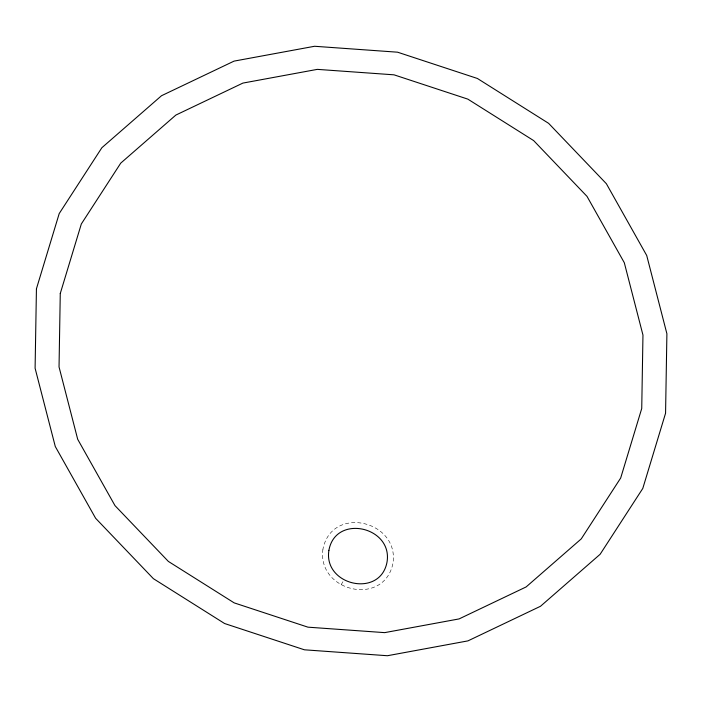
<?xml version="1.0" encoding="UTF-8"?>
<svg xmlns="http://www.w3.org/2000/svg" width="702" height="702" viewBox="0 0 702 702"><rect width="100%" height="100%" fill="white"/><g stroke="black" fill="none" stroke-linecap="round" stroke-linejoin="round"><path stroke-width="0.53" stroke-dasharray="3.51 2.63" d="M341.172 584.731L344.033 579.861M322.946 549.175C316.777 591.786 384.363 607.362 393.015 563.03C399.192 520.419 331.598 504.852 322.946 549.175"/><path stroke-width="1.05" d="M36.434 288.785L35.1 368.243L55.291 446.525L95.639 518.295L153.387 578.667L224.596 623.525L304.422 649.806L387.425 655.729L467.944 640.882L540.496 606.274L600.131 554.282L642.795 488.425L665.566 413.215L666.9 333.757L646.709 255.475L606.361 183.705L548.613 123.333L477.404 78.475L397.578 52.194L314.575 46.271L234.056 61.118L161.504 95.726L101.869 147.718L59.205 213.575L36.434 288.785M60.267 293.506L59.038 366.935L77.694 439.285L114.988 505.624L168.357 561.416L234.178 602.878L307.959 627.167L384.67 632.634L459.09 618.918L526.14 586.933L581.256 538.873L620.682 478.018L641.733 408.494L642.962 335.065L624.306 262.715L587.012 196.376L533.643 140.584L467.822 99.122L394.041 74.833L317.33 69.366L242.91 83.082L175.86 115.067L120.744 163.127L81.318 223.982L60.267 293.506M328.905 550.35C323.174 585.503 380.51 598.534 387.056 561.854C392.787 526.711 335.451 513.671 328.905 550.35"/></g></svg>
